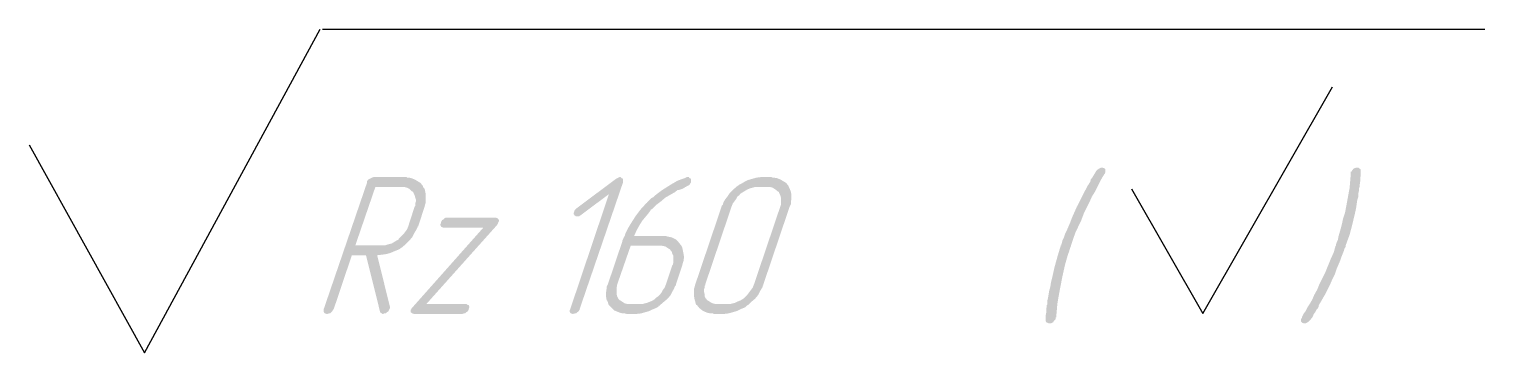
# Model space of a CAD drawing. Header units: millimetres. Extents: x 339.5 to 424.8, y 171.7 to 190.7.
import ezdxf

# ---------------------------------------------------------------- set-up
doc = ezdxf.new("R2010")
doc.units = ezdxf.units.MM
doc.layers.add('PDF _Геометрия', color=7, linetype='Continuous')
doc.layers.add('PDF _Сплошная заливка', color=7, linetype='Continuous')

msp = doc.modelspace()

# ---------------------------------------------------------------- hatches: boundary and pattern name
at = {"layer": 'PDF _Сплошная заливка', "lineweight": -2, "transparency": 33554559}
for points in [[(402.5, 182.551), (402.535, 182.516), (402.569, 182.482), (402.569, 182.413), (402.569, 182.31), (402.535, 182.275), (402.535, 182.241), (402.5, 182.207), (402.466, 182.138), (402.397, 182.035), (402.294, 181.863), (402.191, 181.656), (402.088, 181.45), (401.95, 181.175), (401.778, 180.899), (401.641, 180.59), (401.469, 180.246), (401.297, 179.902), (401.159, 179.523), (400.815, 178.801), (400.678, 178.423), (400.54, 178.01), (400.54, 177.976), (400.506, 177.907), (400.472, 177.803), (400.437, 177.666), (400.368, 177.494), (400.3, 177.253), (400.231, 177.012), (400.162, 176.737), (400.093, 176.428), (400.024, 176.118), (399.956, 175.74), (399.887, 175.396), (399.818, 175.017), (399.749, 174.605), (399.681, 173.813), (399.681, 173.813), (399.646, 173.813), (399.646, 173.744), (399.646, 173.71), (399.612, 173.676), (399.543, 173.607), (399.509, 173.538), (399.44, 173.504), (399.371, 173.469), (399.268, 173.469), (399.234, 173.469), (399.165, 173.504), (399.13, 173.504), (399.096, 173.538), (399.062, 173.607), (399.062, 173.676), (399.062, 173.676), (399.062, 173.71), (399.062, 173.744), (399.062, 173.813), (399.062, 173.916), (399.096, 174.088), (399.096, 174.26), (399.13, 174.501), (399.13, 174.536), (399.165, 174.57), (399.165, 174.673), (399.165, 174.811), (399.199, 174.949), (399.234, 175.155), (399.268, 175.361), (399.337, 175.602), (399.371, 175.843), (399.44, 176.118), (399.509, 176.428), (399.577, 176.737), (399.749, 177.356), (399.956, 178.044), (399.99, 178.044), (399.99, 178.113), (400.024, 178.216), (400.059, 178.354), (400.128, 178.492), (400.196, 178.698), (400.3, 178.904), (400.403, 179.145), (400.506, 179.386), (400.609, 179.661), (400.747, 179.971), (400.884, 180.28), (401.194, 180.899), (401.538, 181.553), (401.538, 181.553), (401.572, 181.587), (401.606, 181.656), (401.675, 181.759), (401.71, 181.897), (401.813, 182.035), (401.916, 182.207), (402.019, 182.379), (402.053, 182.413), (402.053, 182.413), (402.122, 182.482), (402.225, 182.551), (402.294, 182.585), (402.363, 182.585), (402.397, 182.585)], [(417.425, 182.551), (417.494, 182.516), (417.494, 182.516), (417.528, 182.447), (417.528, 182.379), (417.528, 182.344), (417.528, 182.31), (417.528, 182.241), (417.528, 182.138), (417.494, 181.966), (417.494, 181.794), (417.459, 181.553), (417.459, 181.519), (417.459, 181.484), (417.425, 181.381), (417.425, 181.243), (417.391, 181.106), (417.391, 180.899), (417.322, 180.693), (417.287, 180.452), (417.253, 180.211), (417.184, 179.902), (417.115, 179.627), (417.047, 179.317), (416.875, 178.664), (416.634, 178.01), (416.634, 178.01), (416.634, 177.941), (416.565, 177.838), (416.531, 177.7), (416.462, 177.528), (416.393, 177.356), (416.324, 177.15), (416.221, 176.909), (416.118, 176.668), (416.015, 176.359), (415.877, 176.084), (415.74, 175.774), (415.43, 175.155), (415.052, 174.501), (415.052, 174.501), (415.052, 174.432), (415.018, 174.364), (414.949, 174.295), (414.88, 174.157), (414.777, 174.02), (414.708, 173.848), (414.571, 173.676), (414.571, 173.676), (414.536, 173.641), (414.467, 173.573), (414.364, 173.504), (414.296, 173.469), (414.227, 173.469), (414.192, 173.469), (414.089, 173.504), (414.055, 173.538), (414.021, 173.573), (414.021, 173.641), (414.021, 173.744), (414.021, 173.744), (414.055, 173.744), (414.089, 173.813), (414.089, 173.848), (414.124, 173.916), (414.192, 174.054), (414.296, 174.192), (414.399, 174.398), (414.536, 174.605), (414.674, 174.845), (414.811, 175.155), (414.983, 175.464), (415.121, 175.808), (415.293, 176.152), (415.465, 176.496), (415.774, 177.253), (415.946, 177.632), (416.049, 178.01), (416.084, 178.044), (416.084, 178.113), (416.118, 178.216), (416.187, 178.354), (416.221, 178.56), (416.29, 178.801), (416.359, 179.042), (416.428, 179.317), (416.496, 179.627), (416.6, 179.936), (416.668, 180.28), (416.737, 180.659), (416.806, 181.037), (416.875, 181.415), (416.944, 182.241), (416.944, 182.241), (416.944, 182.275), (416.944, 182.31), (416.944, 182.344), (416.978, 182.344), (417.012, 182.413), (417.047, 182.447), (417.081, 182.516), (417.15, 182.551), (417.253, 182.585), (417.356, 182.585), (417.391, 182.585)], [(374.233, 181.966), (374.268, 181.966), (374.302, 181.897), (374.302, 181.828), (374.302, 181.725), (371.757, 174.295), (371.757, 174.295), (371.757, 174.26), (371.689, 174.157), (371.62, 174.123), (371.551, 174.054), (371.482, 174.054), (371.379, 174.02), (371.345, 174.02), (371.242, 174.054), (371.207, 174.088), (371.173, 174.157), (371.173, 174.226), (371.207, 174.295), (373.477, 181.037), (371.861, 179.833), (371.826, 179.799), (371.792, 179.799), (371.723, 179.73), (371.62, 179.73), (371.62, 179.73), (371.551, 179.73), (371.517, 179.764), (371.448, 179.799), (371.448, 179.833), (371.414, 179.867), (371.414, 179.936), (371.448, 180.039), (371.448, 180.039), (371.482, 180.108), (371.517, 180.143), (371.585, 180.211), (373.889, 181.931), (373.889, 181.931), (373.958, 181.966), (374.027, 182), (374.096, 182.035), (374.165, 182.035)], [(366.943, 179.627), (366.978, 179.592), (367.012, 179.558), (367.046, 179.489), (367.012, 179.42), (367.012, 179.42), (366.978, 179.351), (366.978, 179.317), (366.909, 179.214), (362.782, 174.605), (365.12, 174.605), (365.224, 174.536), (365.258, 174.536), (365.292, 174.467), (365.292, 174.398), (365.258, 174.295), (365.258, 174.295), (365.258, 174.26), (365.189, 174.157), (365.12, 174.123), (365.052, 174.054), (364.983, 174.054), (364.88, 174.02), (362.06, 174.02), (361.957, 174.054), (361.922, 174.088), (361.854, 174.123), (361.854, 174.157), (361.854, 174.226), (361.854, 174.26), (361.888, 174.295), (361.922, 174.364), (361.991, 174.432), (366.118, 179.076), (363.779, 179.076), (363.676, 179.111), (363.642, 179.145), (363.607, 179.214), (363.607, 179.283), (363.642, 179.351), (363.642, 179.386), (363.642, 179.42), (363.676, 179.455), (363.711, 179.523), (363.779, 179.558), (363.848, 179.627), (363.917, 179.661), (364.02, 179.661), (366.84, 179.661)]]:
    msp.add_hatch(color=256, dxfattribs=at).paths.add_polyline_path(points)
h = msp.add_hatch(color=256, dxfattribs=at)
h.paths.add_polyline_path([(361.338, 181.45), (359.79, 181.45), (358.621, 178.044), (360.272, 178.044), (360.375, 178.044), (360.478, 178.079), (360.616, 178.113), (360.753, 178.148), (360.925, 178.251), (361.097, 178.354), (361.131, 178.354), (361.166, 178.423), (361.235, 178.492), (361.338, 178.595), (361.441, 178.698), (361.544, 178.836), (361.647, 178.973), (361.716, 179.145), (362.094, 180.315), (362.129, 180.349), (362.129, 180.383), (362.129, 180.487), (362.163, 180.59), (362.163, 180.727), (362.129, 180.831), (362.094, 180.968), (362.026, 181.106), (362.026, 181.14), (361.991, 181.175), (361.922, 181.209), (361.854, 181.278), (361.785, 181.347), (361.647, 181.415), (361.51, 181.45)], flags=0)
h.paths.add_polyline_path([(361.647, 182), (361.785, 182), (361.922, 181.966), (362.094, 181.897), (362.266, 181.794), (362.438, 181.691), (362.576, 181.519), (362.576, 181.484), (362.61, 181.415), (362.679, 181.347), (362.713, 181.175), (362.748, 181.003), (362.748, 180.796), (362.748, 180.555), (362.713, 180.452), (362.679, 180.315), (362.301, 179.145), (362.301, 179.145), (362.266, 179.145), (362.266, 179.111), (362.232, 179.042), (362.163, 178.904), (362.06, 178.732), (361.957, 178.526), (361.785, 178.32), (361.578, 178.113), (361.338, 177.907), (361.338, 177.907), (361.303, 177.907), (361.269, 177.872), (361.235, 177.838), (361.097, 177.769), (360.925, 177.7), (360.684, 177.597), (360.444, 177.528), (360.203, 177.494), (359.894, 177.46), (360.65, 174.432), (360.65, 174.432), (360.65, 174.398), (360.65, 174.364), (360.616, 174.295), (360.616, 174.295), (360.581, 174.226), (360.547, 174.157), (360.478, 174.123), (360.444, 174.088), (360.409, 174.054), (360.306, 174.054), (360.237, 174.02), (360.203, 174.02), (360.169, 174.054), (360.1, 174.088), (360.065, 174.157), (359.24, 177.46), (358.415, 177.46), (357.349, 174.295), (357.349, 174.295), (357.314, 174.26), (357.246, 174.157), (357.211, 174.123), (357.143, 174.054), (357.074, 174.054), (356.971, 174.02), (356.936, 174.02), (356.833, 174.054), (356.799, 174.088), (356.764, 174.157), (356.764, 174.226), (356.764, 174.295), (359.309, 181.725), (359.309, 181.759), (359.309, 181.794), (359.378, 181.897), (359.446, 181.931), (359.515, 181.966), (359.584, 182), (359.687, 182.035), (361.613, 182.035)], flags=0)
h = msp.add_hatch(color=256, dxfattribs=at)
h.paths.add_polyline_path([(376.469, 178.01), (374.749, 178.01), (373.958, 175.74), (373.958, 175.705), (373.958, 175.671), (373.924, 175.568), (373.924, 175.464), (373.924, 175.327), (373.924, 175.189), (373.958, 175.052), (374.027, 174.914), (374.027, 174.914), (374.061, 174.88), (374.13, 174.811), (374.199, 174.777), (374.302, 174.708), (374.405, 174.639), (374.543, 174.605), (374.715, 174.605), (375.368, 174.605), (375.471, 174.605), (375.575, 174.639), (375.712, 174.673), (375.884, 174.742), (376.056, 174.811), (376.194, 174.914), (376.228, 174.949), (376.262, 174.983), (376.365, 175.052), (376.469, 175.155), (376.572, 175.292), (376.641, 175.43), (376.744, 175.568), (376.812, 175.74), (377.191, 176.875), (377.225, 176.909), (377.225, 176.944), (377.259, 177.047), (377.259, 177.15), (377.259, 177.288), (377.259, 177.425), (377.191, 177.528), (377.156, 177.666), (377.122, 177.7), (377.088, 177.735), (377.053, 177.803), (376.984, 177.838), (376.881, 177.907), (376.778, 177.976), (376.606, 178.01)], flags=0)
h.paths.add_polyline_path([(378.188, 182), (378.222, 181.966), (378.257, 181.966), (378.291, 181.897), (378.291, 181.828), (378.291, 181.725), (378.257, 181.691), (378.222, 181.622), (378.154, 181.553), (378.085, 181.519), (378.016, 181.484), (377.982, 181.45), (377.947, 181.45), (377.913, 181.415), (377.844, 181.381), (377.775, 181.347), (377.672, 181.312), (377.569, 181.278), (377.535, 181.278), (377.5, 181.278), (377.466, 181.243), (377.397, 181.209), (377.328, 181.14), (377.259, 181.106), (377.019, 180.968), (376.778, 180.831), (376.537, 180.624), (376.262, 180.418), (375.987, 180.143), (375.987, 180.143), (375.953, 180.143), (375.918, 180.108), (375.884, 180.039), (375.781, 179.902), (375.609, 179.695), (375.437, 179.489), (375.265, 179.214), (375.093, 178.904), (374.956, 178.595), (376.709, 178.595), (376.778, 178.595), (376.881, 178.56), (377.053, 178.526), (377.191, 178.492), (377.397, 178.388), (377.535, 178.251), (377.672, 178.079), (377.707, 178.044), (377.741, 177.976), (377.775, 177.907), (377.81, 177.735), (377.844, 177.563), (377.879, 177.356), (377.844, 177.116), (377.81, 177.012), (377.775, 176.875), (377.397, 175.74), (377.397, 175.74), (377.397, 175.705), (377.363, 175.671), (377.328, 175.602), (377.294, 175.499), (377.191, 175.327), (377.088, 175.12), (376.916, 174.914), (376.709, 174.742), (376.469, 174.536), (376.469, 174.536), (376.469, 174.501), (376.4, 174.501), (376.365, 174.432), (376.228, 174.364), (376.056, 174.295), (375.85, 174.192), (375.609, 174.123), (375.368, 174.054), (375.093, 174.02), (374.508, 174.02), (374.405, 174.054), (374.268, 174.054), (374.13, 174.088), (373.958, 174.157), (373.786, 174.226), (373.649, 174.364), (373.477, 174.536), (373.477, 174.536), (373.443, 174.605), (373.408, 174.742), (373.339, 174.845), (373.305, 175.052), (373.305, 175.258), (373.339, 175.499), (373.339, 175.602), (373.408, 175.74), (374.268, 178.285), (374.268, 178.285), (374.268, 178.32), (374.302, 178.388), (374.337, 178.492), (374.405, 178.595), (374.44, 178.732), (374.508, 178.87), (374.577, 179.008), (374.784, 179.351), (375.024, 179.73), (375.334, 180.143), (375.678, 180.521), (375.712, 180.521), (375.712, 180.555), (375.781, 180.624), (375.85, 180.693), (375.953, 180.796), (376.09, 180.865), (376.194, 180.968), (376.365, 181.106), (376.503, 181.209), (376.709, 181.347), (377.088, 181.587), (377.5, 181.828), (377.982, 182), (378.016, 182), (378.016, 182.035), (378.154, 182.035)], flags=0)
h = msp.add_hatch(color=256, dxfattribs=at)
h.paths.add_polyline_path([(382.762, 181.45), (382.108, 181.45), (382.005, 181.45), (381.902, 181.415), (381.764, 181.381), (381.592, 181.312), (381.421, 181.209), (381.249, 181.106), (381.249, 181.106), (381.18, 181.071), (381.111, 180.968), (381.008, 180.899), (380.939, 180.762), (380.836, 180.624), (380.733, 180.487), (380.664, 180.315), (379.117, 175.74), (379.117, 175.705), (379.082, 175.671), (379.082, 175.568), (379.048, 175.464), (379.048, 175.327), (379.082, 175.189), (379.082, 175.052), (379.151, 174.914), (379.185, 174.914), (379.185, 174.88), (379.254, 174.811), (379.323, 174.777), (379.426, 174.708), (379.564, 174.639), (379.701, 174.605), (379.873, 174.605), (380.492, 174.605), (380.595, 174.605), (380.733, 174.639), (380.87, 174.673), (381.008, 174.742), (381.18, 174.811), (381.352, 174.914), (381.386, 174.949), (381.421, 174.983), (381.489, 175.052), (381.592, 175.155), (381.696, 175.292), (381.799, 175.43), (381.902, 175.568), (381.971, 175.74), (383.518, 180.315), (383.518, 180.349), (383.553, 180.383), (383.553, 180.487), (383.553, 180.59), (383.553, 180.727), (383.553, 180.831), (383.518, 180.968), (383.449, 181.106), (383.449, 181.14), (383.415, 181.175), (383.346, 181.209), (383.277, 181.278), (383.174, 181.347), (383.071, 181.415), (382.934, 181.45)], flags=0)
h.paths.add_polyline_path([(383.071, 182), (383.174, 182), (383.346, 181.966), (383.518, 181.897), (383.69, 181.794), (383.862, 181.691), (384, 181.519), (384, 181.484), (384.034, 181.415), (384.068, 181.347), (384.137, 181.175), (384.172, 181.003), (384.172, 180.796), (384.137, 180.555), (384.137, 180.452), (384.068, 180.315), (382.521, 175.74), (382.521, 175.74), (382.521, 175.705), (382.487, 175.671), (382.487, 175.602), (382.418, 175.499), (382.315, 175.327), (382.211, 175.12), (382.04, 174.914), (381.833, 174.742), (381.627, 174.536), (381.592, 174.536), (381.592, 174.501), (381.558, 174.501), (381.489, 174.432), (381.352, 174.364), (381.18, 174.295), (380.973, 174.192), (380.733, 174.123), (380.492, 174.054), (380.217, 174.02), (379.632, 174.02), (379.564, 174.054), (379.426, 174.054), (379.254, 174.088), (379.082, 174.157), (378.945, 174.226), (378.773, 174.364), (378.635, 174.536), (378.601, 174.536), (378.566, 174.605), (378.532, 174.742), (378.498, 174.845), (378.463, 175.052), (378.463, 175.258), (378.463, 175.499), (378.498, 175.602), (378.532, 175.74), (380.079, 180.315), (380.079, 180.315), (380.079, 180.349), (380.114, 180.383), (380.148, 180.418), (380.182, 180.555), (380.286, 180.727), (380.423, 180.899), (380.561, 181.106), (380.767, 181.312), (381.008, 181.519), (381.008, 181.519), (381.008, 181.519), (381.077, 181.553), (381.111, 181.587), (381.249, 181.656), (381.421, 181.759), (381.627, 181.863), (381.868, 181.931), (382.108, 182), (382.383, 182.035), (383.002, 182.035)], flags=0)

# ---------------------------------------------------------------- linework, layer by layer
at = {"layer": 'PDF _Геометрия', "lineweight": -2}
for points in [[(339.505, 183.929), (346.274, 171.741), (356.564, 190.701)], [(356.699, 190.701), (424.798, 190.701)], [(404.084, 181.356), (408.281, 174.043), (415.863, 187.315)]]:
    msp.add_lwpolyline(points, dxfattribs=at)

doc.saveas('drawing.dxf')
